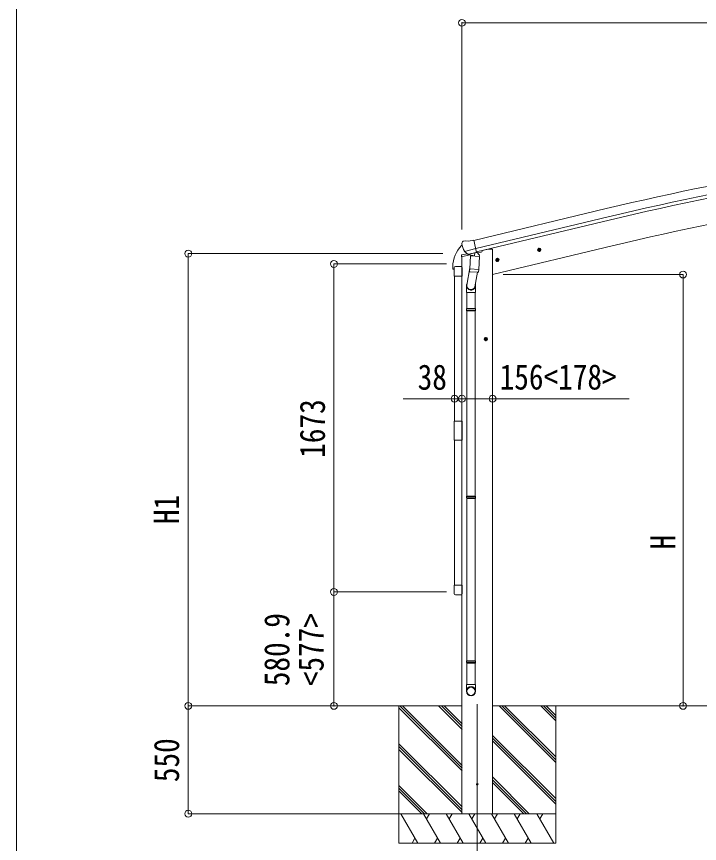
# Model space of a CAD drawing. Units: millimetres at full size. Extents: x -9783 to 9892, y -6828 to 6752.
# Drawn here: x -9783 to -6301, y -1671 to 2547 of the extents above; entities that cross this region are included whole.
import ezdxf
from ezdxf.enums import TextEntityAlignment as Align

# ---------------------------------------------------------------- set-up
doc = ezdxf.new("R2010")
doc.units = ezdxf.units.MM
doc.header["$LTSCALE"] = 35
doc.header["$PDMODE"] = 32
doc.header["$PDSIZE"] = 35
for name, color, linetype, lineweight in [('0-0_0', 7, 'Continuous', 9), ('0-1_本体', 4, 'Continuous', 9), ('0-2_部品', 7, 'Continuous', 9), ('0-8_PARTS2', 2, 'Continuous', 9), ('0-A_寸法', 6, 'Continuous', 9), ('1-0_FRAME', 7, 'Continuous', 9), ('1-1_GLASS', 4, 'Continuous', 9), ('1-2_GLASS_SEAL', 7, 'Continuous', 9), ('1-A', 6, 'Continuous', 9), ('F-0_240', 7, 'Continuous', 9)]:
    doc.layers.add(name, color=color, linetype=linetype, lineweight=lineweight)
doc.styles.add('ＭＳ ゴシック', font='')
doc.styles.get('ＭＳ ゴシック').set_extended_font_data('MS Gothic')

msp = doc.modelspace()

# ---------------------------------------------------------------- linework, layer by layer
at = {"layer": '0-0_0'}
for p, q in [((-7511.61, -968.88), (-7910.28, -968.88)), ((-7833.36, -968.88), (-7833.36, -1668.88)), ((-7511.11, -1286.5), (-7828.72, -968.89)), ((-7511.11, -1272.36), (-7814.58, -968.89)), ((-7511.11, -1088.51), (-7630.74, -968.88)), ((-7511.11, -1074.37), (-7616.6, -968.88)), ((-7511.11, -1060.23), (-7602.46, -968.88)), ((-7355.61, -968.88), (-486.64, -968.88)), ((-7033.36, -1257.89), (-7322.37, -968.88)), ((-7033.36, -1243.75), (-7308.23, -968.88)), ((-7033.36, -1229.61), (-7294.09, -968.88)), ((-7033.36, -1045.76), (-7110.24, -968.88)), ((-7033.36, -1031.62), (-7096.1, -968.88)), ((-7081.95, -968.89), (-7081.96, -968.88)), ((-7033.36, -1017.47), (-7081.94, -968.89)), ((-7033.36, -968.88), (-7033.36, -1668.88)), ((-7511.11, -1300.64), (-7833.36, -978.39)), ((-7033.36, -1441.74), (-7355.61, -1119.49)), ((-7033.36, -1455.88), (-7355.61, -1133.63)), ((-7511.11, -1484.49), (-7833.36, -1162.24)), ((-7511.11, -1498.63), (-7833.36, -1176.38)), ((-7033.36, -1470.02), (-7355.61, -1147.77)), ((-7511.11, -1512.77), (-7833.36, -1190.52)), ((-7168.35, -1518.88), (-7355.61, -1331.62)), ((-7182.49, -1518.88), (-7355.61, -1345.76)), ((-7688.85, -1518.88), (-7833.36, -1374.37)), ((-7702.99, -1518.88), (-7833.36, -1388.51)), ((-7196.63, -1518.88), (-7355.61, -1359.9)), ((-7717.13, -1518.88), (-7833.36, -1402.65)), ((-7833.36, -1518.88), (-7033.36, -1518.88)), ((-7736.47, -1668.88), (-7823.07, -1518.88)), ((-7621, -1668.88), (-7707.6, -1518.88)), ((-7677.6, -1518.88), (-7692.6, -1544.86)), ((-7505.53, -1668.88), (-7592.13, -1518.88)), ((-7577.13, -1544.86), (-7562.13, -1518.88)), ((-7390.06, -1668.88), (-7476.66, -1518.88)), ((-7461.66, -1544.86), (-7446.66, -1518.88)), ((-7274.59, -1668.88), (-7361.19, -1518.88)), ((-7346.19, -1544.86), (-7331.19, -1518.88)), ((-7159.12, -1668.88), (-7245.72, -1518.88)), ((-7230.72, -1544.86), (-7215.72, -1518.88)), ((-7043.65, -1668.88), (-7130.25, -1518.88)), ((-7115.25, -1544.86), (-7100.25, -1518.88)), ((-7751.47, -1642.9), (-7766.47, -1668.88)), ((-7636, -1642.9), (-7651, -1668.88)), ((-7520.53, -1642.9), (-7535.53, -1668.88)), ((-7405.06, -1642.9), (-7420.06, -1668.88)), ((-7289.59, -1642.9), (-7304.59, -1668.88)), ((-7174.12, -1642.9), (-7189.11, -1668.88)), ((-7033.36, -1668.88), (-7833.36, -1668.88))]:
    msp.add_line(p, q, dxfattribs=at)
at = {"layer": '0-1_本体'}
for p, q in [((-7451.59, 1405.35), (-6775.9, 1567.3)), ((-7441.51, 1363.37), (-6765.84, 1525.32)), ((-7437.58, 1347.01), (-6761.92, 1508.96)), ((-7356.11, 1231.12), (-6745.3, 1377.76)), ((-7355.77, 1361.12), (-7355.77, -1518.88)), ((-7511.77, 1322.15), (-7511.77, -1518.88))]:
    msp.add_line(p, q, dxfattribs=at)
msp.add_lwpolyline([(-7355.77, 1361.12), (-7375.77, 1361.12), (-7409.62, 1353)], dxfattribs=at)
for centre, radius, start, end in [((-3403.15, -12503.95), 14469.82, 94.97901, 103.47901), ((-3403.15, -12503.95), 14426.65, 94.97901, 103.47901), ((-3403.15, -12503.95), 14409.82, 94.97901, 103.47901), ((-3385.73, -12617.05), 14392.42, 95.00113, 103.49889)]:
    msp.add_arc(centre, radius, start, end, dxfattribs=at)
at = {"layer": '0-2_部品'}
for p, q in [((-7508.83, 1398.33), (-7512.68, 1392.03)), ((-7508.83, 1398.33), (-7512.68, 1392.03)), ((-7505.73, 1400.58), (-7492.55, 1403.74)), ((-7505.73, 1400.58), (-7492.55, 1403.74)), ((-7477.99, 1401.06), (-7491.25, 1403.76)), ((-7477.99, 1401.06), (-7491.25, 1403.76)), ((-7477.99, 1401.06), (-7452.06, 1407.29)), ((-7477.99, 1401.06), (-7452.06, 1407.29)), ((-7513.04, 1389.75), (-7512.77, 1388.6)), ((-7513.04, 1389.75), (-7512.77, 1388.6)), ((-7498.99, 1349.44), (-7441.48, 1363.25)), ((-7498.99, 1349.44), (-7441.48, 1363.25)), ((-7409.62, 1353.78), (-7409.62, 1350.46)), ((-7409.62, 1353.78), (-7409.62, 1350.46)), ((-7127.31, 1355.06), (-7107.86, 1359.73)), ((-7127.31, 1355.06), (-7107.86, 1359.73)), ((-7122.75, 1362.84), (-7124.88, 1355.64)), ((-7122.75, 1362.84), (-7124.88, 1355.64)), ((-7115.45, 1364.59), (-7122.75, 1362.84)), ((-7115.45, 1364.59), (-7122.75, 1362.84)), ((-7115.25, 1347.67), (-7119.92, 1367.12)), ((-7115.25, 1347.67), (-7119.92, 1367.12)), ((-7110.28, 1359.15), (-7115.45, 1364.59)), ((-7110.28, 1359.15), (-7115.45, 1364.59)), ((-7112.42, 1351.95), (-7110.28, 1359.15)), ((-7112.42, 1351.95), (-7110.28, 1359.15)), ((-7514.17, 1321.42), (-7471.47, 1331.67)), ((-7514.17, 1321.42), (-7471.47, 1331.67)), ((-7514.17, 1328.31), (-7514.17, 1321.42)), ((-7514.17, 1328.31), (-7514.17, 1321.42)), ((-7485.67, 1337.52), (-7511.87, 1331.23)), ((-7485.67, 1337.52), (-7511.87, 1331.23)), ((-7482.14, 1334.53), (-7498.52, 1349.03)), ((-7482.14, 1334.53), (-7498.52, 1349.03)), ((-7479.43, 1333.97), (-7471.91, 1335.77)), ((-7479.43, 1333.97), (-7471.91, 1335.77)), ((-7478.59, 1334.07), (-7477.06, 1334.44)), ((-7478.59, 1334.07), (-7477.06, 1334.44)), ((-7477.06, 1334.44), (-7440.36, 1343.25)), ((-7477.06, 1334.44), (-7440.36, 1343.25)), ((-7475.22, 1334.21), (-7475.28, 1333.47)), ((-7475.22, 1334.21), (-7475.28, 1333.47)), ((-7474.52, 1332.43), (-7448.71, 1325.99)), ((-7474.52, 1332.43), (-7448.71, 1325.99)), ((-7467.6, 1327.08), (-7472.28, 1260.25)), ((-7467.6, 1327.08), (-7472.28, 1260.25)), ((-7421.91, 1323.89), (-7467.6, 1327.08)), ((-7421.91, 1323.89), (-7467.6, 1327.08)), ((-7465.83, 1330.26), (-7466.06, 1326.98)), ((-7465.83, 1330.26), (-7466.06, 1326.98)), ((-7446.31, 1341.43), (-7447.33, 1326.82)), ((-7446.31, 1341.43), (-7447.33, 1326.82)), ((-7440.36, 1343.25), (-7438.83, 1343.62)), ((-7440.36, 1343.25), (-7438.83, 1343.62)), ((-7437.28, 1345.72), (-7436.33, 1345.66)), ((-7437.28, 1345.72), (-7436.33, 1345.66)), ((-7436.33, 1345.66), (-7423.02, 1330.34)), ((-7436.33, 1345.66), (-7423.02, 1330.34)), ((-7432.34, 1341.06), (-7413.45, 1345.6)), ((-7432.34, 1341.06), (-7413.45, 1345.6)), ((-7426.59, 1257.05), (-7421.91, 1323.89)), ((-7426.59, 1257.05), (-7421.91, 1323.89)), ((-7423.02, 1330.34), (-7423.46, 1324)), ((-7423.02, 1330.34), (-7423.46, 1324)), ((-7341.13, 1303.31), (-7321.69, 1307.98)), ((-7341.13, 1303.31), (-7321.69, 1307.98)), ((-7336.58, 1311.09), (-7338.71, 1303.89)), ((-7336.58, 1311.09), (-7338.71, 1303.89)), ((-7329.28, 1312.84), (-7336.58, 1311.09)), ((-7329.28, 1312.84), (-7336.58, 1311.09)), ((-7329.08, 1295.92), (-7333.74, 1315.37)), ((-7329.08, 1295.92), (-7333.74, 1315.37)), ((-7324.11, 1307.4), (-7329.28, 1312.84)), ((-7324.11, 1307.4), (-7329.28, 1312.84)), ((-7326.24, 1300.2), (-7324.11, 1307.4)), ((-7326.24, 1300.2), (-7324.11, 1307.4)), ((-7471.94, 1265.13), (-7486.46, 1177.36)), ((-7471.94, 1265.13), (-7486.46, 1177.36)), ((-7473.14, 1247.78), (-7472.26, 1260.25)), ((-7473.14, 1247.78), (-7472.26, 1260.25)), ((-7472.74, 1246.42), (-7472.74, 1246.42)), ((-7472.74, 1246.42), (-7472.74, 1246.42)), ((-7426.59, 1257.05), (-7472.28, 1260.25)), ((-7426.59, 1257.05), (-7472.28, 1260.25)), ((-7471.29, 1245.64), (-7429.6, 1242.73)), ((-7471.29, 1245.64), (-7429.6, 1242.73)), ((-7433.11, 1242.97), (-7445.76, 1168.04)), ((-7433.11, 1242.97), (-7445.76, 1168.04)), ((-7426.6, 1257.05), (-7427.49, 1244.36)), ((-7426.6, 1257.05), (-7427.49, 1244.36)), ((-7488.61, 1140.2), (-7488.61, 1174.55)), ((-7488.61, 1140.2), (-7488.61, 1174.55)), ((-7442.61, 1140.2), (-7488.61, 1140.2)), ((-7442.61, 1140.2), (-7488.61, 1140.2)), ((-7486.61, 1140.2), (-7486.61, 1057.68)), ((-7486.61, 1140.2), (-7486.61, 1057.68)), ((-7444.61, 1140.2), (-7444.61, 1057.68)), ((-7444.61, 1140.2), (-7444.61, 1057.68)), ((-7442.61, 1174.86), (-7442.61, 1140.2)), ((-7442.61, 1174.86), (-7442.61, 1140.2)), ((-7488.61, 1055.68), (-7487.61, 1057.68)), ((-7488.61, 1055.68), (-7487.61, 1057.68)), ((-7442.61, 1055.68), (-7488.61, 1055.68)), ((-7442.61, 1055.68), (-7488.61, 1055.68)), ((-7443.61, 1057.68), (-7487.61, 1057.68)), ((-7443.61, 1057.68), (-7487.61, 1057.68)), ((-7442.61, 1055.68), (-7443.61, 1057.68)), ((-7442.61, 1055.68), (-7443.61, 1057.68)), ((-7442.61, 1055.68), (-7442.61, 1047.68)), ((-7442.61, 1055.68), (-7442.61, 1047.68)), ((-7442.61, 1047.68), (-7488.61, 1047.68)), ((-7442.61, 1047.68), (-7488.61, 1047.68)), ((-7443.61, 1045.68), (-7487.61, 1045.68)), ((-7443.61, 1045.68), (-7487.61, 1045.68)), ((-7486.61, 1045.68), (-7486.61, 101.49)), ((-7486.61, 1045.68), (-7486.61, 101.49)), ((-7444.61, 1045.68), (-7444.61, 101.49)), ((-7444.61, 1045.68), (-7444.61, 101.49)), ((-7442.61, 1047.68), (-7443.61, 1045.68)), ((-7442.61, 1047.68), (-7443.61, 1045.68)), ((-7380.11, 901.62), (-7400.11, 901.62)), ((-7380.11, 901.62), (-7400.11, 901.62)), ((-7390.11, 909.13), (-7396.61, 905.37)), ((-7390.11, 909.13), (-7396.61, 905.37)), ((-7396.61, 905.37), (-7396.61, 897.87)), ((-7396.61, 905.37), (-7396.61, 897.87)), ((-7396.61, 897.87), (-7390.11, 894.11)), ((-7396.61, 897.87), (-7390.11, 894.11)), ((-7390.11, 891.62), (-7390.11, 911.62)), ((-7390.11, 891.62), (-7390.11, 911.62)), ((-7383.61, 905.37), (-7390.11, 909.13)), ((-7383.61, 905.37), (-7390.11, 909.13)), ((-7488.61, 99.49), (-7487.61, 101.49)), ((-7488.61, 99.49), (-7487.61, 101.49)), ((-7442.61, 99.49), (-7488.61, 99.49)), ((-7442.61, 99.49), (-7488.61, 99.49)), ((-7442.61, 91.49), (-7488.61, 91.49)), ((-7442.61, 91.49), (-7488.61, 91.49)), ((-7443.61, 101.49), (-7487.61, 101.49)), ((-7443.61, 101.49), (-7487.61, 101.49)), ((-7443.61, 89.49), (-7487.61, 89.49)), ((-7443.61, 89.49), (-7487.61, 89.49)), ((-7486.61, 89.49), (-7486.61, -738.43)), ((-7486.61, 89.49), (-7486.61, -738.43)), ((-7444.61, 89.49), (-7444.61, -738.43)), ((-7444.61, 89.49), (-7444.61, -738.43)), ((-7442.61, 99.49), (-7443.61, 101.49)), ((-7442.61, 99.49), (-7443.61, 101.49)), ((-7442.61, 91.49), (-7443.61, 89.49)), ((-7442.61, 91.49), (-7443.61, 89.49)), ((-7442.61, 99.49), (-7442.61, 91.49)), ((-7442.61, 99.49), (-7442.61, 91.49)), ((-7488.61, -740.43), (-7487.61, -738.43)), ((-7488.61, -740.43), (-7487.61, -738.43)), ((-7442.61, -740.43), (-7488.61, -740.43)), ((-7442.61, -740.43), (-7488.61, -740.43)), ((-7442.61, -748.43), (-7488.61, -748.43)), ((-7442.61, -748.43), (-7488.61, -748.43)), ((-7443.61, -738.43), (-7487.61, -738.43)), ((-7443.61, -738.43), (-7487.61, -738.43)), ((-7443.61, -750.43), (-7487.61, -750.43)), ((-7443.61, -750.43), (-7487.61, -750.43)), ((-7486.61, -750.43), (-7486.61, -860.43)), ((-7486.61, -750.43), (-7486.61, -860.43)), ((-7444.61, -750.43), (-7444.61, -860.43)), ((-7444.61, -750.43), (-7444.61, -860.43)), ((-7442.61, -740.43), (-7443.61, -738.43)), ((-7442.61, -740.43), (-7443.61, -738.43)), ((-7442.61, -748.43), (-7443.61, -750.43)), ((-7442.61, -748.43), (-7443.61, -750.43)), ((-7442.61, -740.43), (-7442.61, -748.43)), ((-7442.61, -740.43), (-7442.61, -748.43)), ((-7488.61, -894.58), (-7488.61, -860.43)), ((-7442.61, -860.43), (-7488.61, -860.43)), ((-7488.61, -894.58), (-7488.61, -860.43)), ((-7442.61, -860.43), (-7488.61, -860.43)), ((-7442.61, -894.58), (-7442.61, -860.43)), ((-7442.61, -894.58), (-7442.61, -860.43))]:
    msp.add_line(p, q, dxfattribs=at)
for points in [[(-7446.63, 1341.84), (-7436.9, 1344.18), (-7452.06, 1407.29)], [(-7446.63, 1341.84), (-7436.9, 1344.18), (-7452.06, 1407.29)], [(-7499.26, 1350.02), (-7498.67, 1349.18), (-7498.52, 1349.03)], [(-7499.26, 1350.02), (-7498.67, 1349.18), (-7498.52, 1349.03)], [(-7124.88, 1355.64), (-7119.71, 1350.2), (-7112.42, 1351.95)], [(-7124.88, 1355.64), (-7119.71, 1350.2), (-7112.42, 1351.95)], [(-7446.63, 1341.84), (-7446.86, 1341.69), (-7471.63, 1335.74), (-7471.91, 1335.77)], [(-7446.63, 1341.84), (-7446.86, 1341.69), (-7471.63, 1335.74), (-7471.91, 1335.77)], [(-7338.71, 1303.89), (-7333.54, 1298.45), (-7326.24, 1300.2)], [(-7338.71, 1303.89), (-7333.54, 1298.45), (-7326.24, 1300.2)], [(-7488.61, 1055.68), (-7488.61, 1047.68), (-7487.61, 1045.68)], [(-7488.61, 1055.68), (-7488.61, 1047.68), (-7487.61, 1045.68)], [(-7390.11, 894.11), (-7383.61, 897.87), (-7383.61, 905.37)], [(-7390.11, 894.11), (-7383.61, 897.87), (-7383.61, 905.37)], [(-7488.61, 99.49), (-7488.61, 91.49), (-7487.61, 89.49)], [(-7488.61, 99.49), (-7488.61, 91.49), (-7487.61, 89.49)], [(-7488.61, -740.43), (-7488.61, -748.43), (-7487.61, -750.43)], [(-7488.61, -740.43), (-7488.61, -748.43), (-7487.61, -750.43)]]:
    msp.add_lwpolyline(points, dxfattribs=at)
for centre, radius in [((-7117.58, 1357.39), 8.5), ((-7117.58, 1357.39), 8.5), ((-7117.58, 1357.39), 7.7), ((-7117.58, 1357.39), 7.7), ((-7117.58, 1357.39), 6.5), ((-7117.58, 1357.39), 6.5), ((-7331.41, 1305.64), 8.5), ((-7331.41, 1305.64), 8.5), ((-7331.41, 1305.64), 7.7), ((-7331.41, 1305.64), 7.7), ((-7331.41, 1305.64), 6.5), ((-7331.41, 1305.64), 6.5), ((-7390.11, 901.62), 8.5), ((-7390.11, 901.62), 8.5), ((-7390.11, 901.62), 7.7), ((-7390.11, 901.62), 7.7), ((-7390.11, 901.62), 6.5), ((-7390.11, 901.62), 6.5)]:
    msp.add_circle(centre, radius, dxfattribs=at)
at = {"layer": '0-2_部品', "color": 4}
msp.add_circle((-7433.86, -1368.88), 4.5, dxfattribs=at)
msp.add_circle((-7433.86, -1368.88), 4.5, dxfattribs=at)
at = {"layer": '0-2_部品'}
for centre, radius, start, end in [((-7504.56, 1395.71), 5, 103.5, 148.5), ((-7504.56, 1395.71), 5, 103.5, 148.5), ((-7491.85, 1400.82), 3, 78.5, 103.5), ((-7491.85, 1400.82), 3, 78.5, 103.5), ((-7315.96, 1435.85), 202.4, 193.5, 205.09125), ((-7315.96, 1435.85), 202.4, 193.5, 205.09125), ((-7414.62, 1350.46), 5, 283.5, 0), ((-7414.62, 1350.46), 5, 283.5, 0), ((-7511.17, 1328.31), 3, 103.5, 180), ((-7511.17, 1328.31), 3, 103.5, 180), ((-7478.71, 1334.56), 0.5, 248.23754, 283.5), ((-7478.71, 1334.56), 0.5, 248.23754, 283.5), ((-7475.72, 1334.25), 0.5, 356, 103.5), ((-7475.72, 1334.25), 0.5, 356, 103.5), ((-7474.28, 1333.4), 1, 176, 256), ((-7474.28, 1333.4), 1, 176, 256), ((-7448.35, 1326.97), 1.03, 250.03897, 351.96569), ((-7448.35, 1326.97), 1.03, 250.03897, 351.96569), ((-7445.71, 1341.35), 0.604, 100.59842, 172.20595), ((-7445.71, 1341.35), 0.604, 100.59842, 172.20595), ((-7438.95, 1344.11), 0.5, 283.5, 318.76246), ((-7438.95, 1344.11), 0.5, 283.5, 318.76246), ((-7471.2, 1247.61), 1.95, 175.04017, 217.47766), ((-7471.2, 1247.61), 1.95, 175.04017, 217.47766), ((-7471.15, 1247.64), 2, 217.40962, 266), ((-7471.15, 1247.64), 2, 217.40962, 266), ((-7429.46, 1244.72), 2, 266, 349.46843), ((-7429.46, 1244.72), 2, 266, 349.46843)]:
    msp.add_arc(centre, radius, start, end, dxfattribs=at)
for centre, major_axis, ratio, start_param, end_param in [((-7510.12, 1390.46), (-1.57, -2.57), 0.99628, 4.712389, 5.4996506), ((-7510.12, 1390.46), (-1.57, -2.57), 0.99628, 4.712389, 5.4996506), ((-7480.15, 1336.79), (-0.73, -2.92), 0.997631, 5.8041905, 6.6006116), ((-7480.15, 1336.79), (-0.73, -2.92), 0.997631, 5.8041905, 6.6006116), ((-7480.09, 1337.02), (2.63, 3.16), 0.650902, 4.0958226, 4.1686332), ((-7480.09, 1337.02), (2.63, 3.16), 0.650902, 4.0958226, 4.1686332), ((-7480.13, 1336.89), (-0.73, -2.92), 0.997631, 0.3902369, 0.4789948), ((-7480.13, 1336.89), (-0.73, -2.92), 0.997631, 0.3902369, 0.4789948), ((-7465.61, 1174.86), (23, 0), 0.996195, 2.5560258, 6.5663028), ((-7465.61, 1174.86), (23, 0), 0.996195, 2.5560258, 6.5663028), ((-7465.61, 1174.86), (21, 0), 0.996195, 2.9349147, 5.9512394), ((-7465.61, 1174.86), (21, 0), 0.996195, 2.9349147, 5.9512394), ((-7465.61, -892.83), (-23, 0), 0.996195, 3.1415927, 6.2831853), ((-7465.61, -892.83), (-23, 0), 0.996195, 3.1415927, 6.2831853), ((-7465.61, -894.58), (-23, 0), 0.996195, 3.1415927, 6.2831853), ((-7465.61, -894.58), (-23, 0), 0.996195, 3.1415927, 6.2831853), ((-7465.61, -894.58), (0, -23.43), 0.981806, 4.712389, 7.8539816), ((-7465.61, -894.58), (0, -23.43), 0.981806, 4.712389, 7.8539816)]:
    msp.add_ellipse(centre, major_axis=major_axis, ratio=ratio, start_param=start_param, end_param=end_param, dxfattribs=at)
msp.add_ellipse((-7465.61, -894.58), major_axis=(21, 0), ratio=0.996195, dxfattribs=at)
msp.add_ellipse((-7465.61, -894.58), major_axis=(21, 0), ratio=0.996195, dxfattribs=at)
at = {"layer": '0-8_PARTS2'}
msp.add_line((-7433.86, -959.67), (-7433.86, -1809.91), dxfattribs=at)
at = {"layer": '0-A_寸法'}
for p, q in [((-7511.77, 2515.02), (-7511.77, 1460.2)), ((-329.77, 2515.02), (-7511.77, 2515.02)), ((-8907.44, 1337.87), (-7609.19, 1337.87)), ((-8907.44, -968.88), (-8907.44, 1337.87)), ((-8164.64, 1284.98), (-8164.64, -388.02)), ((-6384.29, 1231.12), (-7301.12, 1231.12)), ((-6384.29, -968.88), (-6384.29, 1231.12)), ((-7511.77, 597.89), (-7355.77, 597.89)), ((-7355.77, 597.89), (-6659.62, 597.89)), ((-8907.44, -968.88), (-8052.05, -968.88)), ((-8907.44, -1518.88), (-8907.44, -968.88)), ((-6384.29, -968.88), (-6827.15, -968.88)), ((-8907.44, -1518.88), (-7833.36, -1518.88))]:
    msp.add_line(p, q, dxfattribs=at)
for p in [(-7511.77, 2515.02), (-8907.44, 1337.87), (-6384.29, 1231.12), (-7511.77, 597.89), (-7355.77, 597.89), (-8907.44, -968.88), (-6384.29, -968.88), (-8907.44, -1518.88)]:
    msp.add_point(p, dxfattribs=at)
at = {"layer": '1-0_FRAME', "color": 6}
for p, q in [((-8164.64, 1284.98), (-7591.1, 1284.98)), ((-7511.77, 597.89), (-7811.77, 597.89)), ((-8164.64, -388.02), (-7591.1, -388.02)), ((-8164.64, -968.88), (-7591.1, -968.88))]:
    msp.add_line(p, q, dxfattribs=at)
for p in [(-8164.64, 1284.98), (-7549.8, 597.89), (-7511.77, 597.89), (-8164.64, -388.02), (-8164.64, -968.88)]:
    msp.add_point(p, dxfattribs=at)
at = {"layer": '1-1_GLASS'}
for p, q in [((-7549.78, 1223.08), (-7549.78, 484.08)), ((-7511.77, 1223.08), (-7511.77, 484.08)), ((-7549.78, 386.08), (-7549.78, -352.92)), ((-7511.77, -352.92), (-7511.77, 386.08))]:
    msp.add_line(p, q, dxfattribs=at)
at = {"layer": '1-2_GLASS_SEAL'}
for p, q in [((-7558.28, 1271.57), (-7558.28, 1259.82)), ((-7551.02, 1266.58), (-7551.02, 1259.82)), ((-7550.78, 1223.08), (-7550.78, 1266.78)), ((-7545.28, 1272.28), (-7516.28, 1272.28)), ((-7545.02, 1272.58), (-7511.77, 1272.58)), ((-7510.78, 1266.78), (-7510.78, 1223.08)), ((-7557.78, 1259.32), (-7551.52, 1259.32)), ((-7510.78, 1223.08), (-7550.78, 1223.08)), ((-7550.78, -352.92), (-7550.78, -396.62)), ((-7510.78, -352.92), (-7550.78, -352.92)), ((-7510.78, -396.62), (-7510.78, -352.92)), ((-7545.28, -402.12), (-7516.28, -402.12))]:
    msp.add_line(p, q, dxfattribs=at)
msp.add_lwpolyline([(-7550.77, 484.08), (-7510.77, 484.08), (-7510.77, 386.08), (-7550.77, 386.08)], close=True, dxfattribs=at)
for centre, radius, start, end in [((-7406.02, 1271.57), 152.26, 135.14293, 180), ((-7509.53, 1373.6), 6.95, 95.39711, 129.45641), ((-7545.02, 1266.58), 6, 90, 180), ((-7545.28, 1266.78), 5.5, 90, 180), ((-7516.28, 1266.78), 5.5, 0, 90), ((-7557.78, 1259.82), 0.5, 180, 270), ((-7551.52, 1259.82), 0.5, 270, 0), ((-7545.28, -396.62), 5.5, 180, 270), ((-7516.28, -396.62), 5.5, 270, 0)]:
    msp.add_arc(centre, radius, start, end, dxfattribs=at)
at = {"layer": '1-A'}
for p, q in [((-7511.77, 597.89), (-7549.8, 597.89)), ((-8164.64, -968.88), (-8164.64, -388.02))]:
    msp.add_line(p, q, dxfattribs=at)
at = {"layer": 'F-0_240', "color": 5}
msp.add_line((-9783.03, 6751.9), (-9783.03, -6828.1), dxfattribs=at)

# ---------------------------------------------------------------- texts
at = {"layer": '0-A_寸法', "color": 7, "style": 'ＭＳ ゴシック', "width": 0.85}
msp.add_text('156<178>', height=129, dxfattribs=at).set_placement((-7319.77, 605.89), align=Align.BOTTOM_LEFT)
for s, p in [('H1', (-8915.44, -41.5)), ('H', (-6384.29, -170.88)), ('550', (-8915.44, -1357.88))]:
    msp.add_text(s, height=129, rotation=90, dxfattribs=at).set_placement(p, align=Align.BOTTOM_LEFT)
at = {"layer": '1-0_FRAME', "style": 'ＭＳ ゴシック', "width": 0.85}
msp.add_text('38', height=129, dxfattribs=at).set_placement((-7737.77, 604.89), align=Align.BOTTOM_LEFT)
for s, p in [('1673', (-8171.64, 296.48)), ('580.9', (-8352.99, -868.45)), ('<577>', (-8178.51, -868.45))]:
    msp.add_text(s, height=129, rotation=90, dxfattribs=at).set_placement(p, align=Align.BOTTOM_LEFT)

doc.saveas('drawing.dxf')
